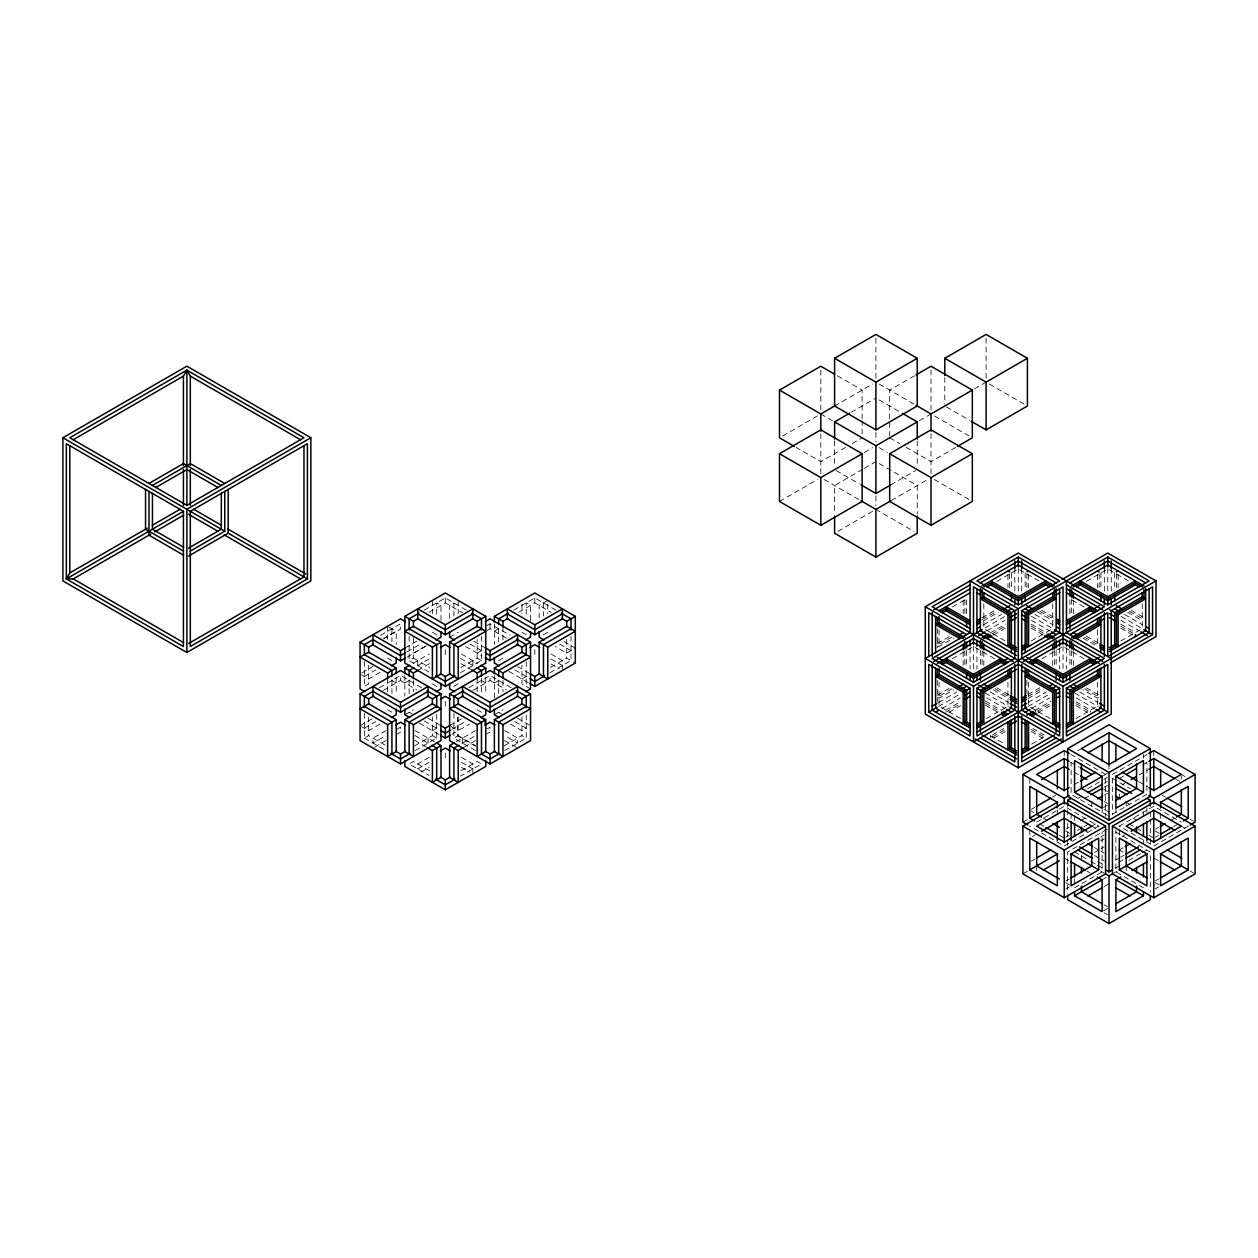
<?xml version="1.0" encoding="UTF-8"?>
<svg xmlns="http://www.w3.org/2000/svg" width="1258" height="1258" viewBox="0 0 1258 1258"><rect width="100%" height="100%" fill="white"/><g stroke="black" fill="none" stroke-linecap="round" stroke-linejoin="round"><path stroke-width="0.75" stroke-dasharray="5 3.75" d="M380.576 635.306L400.531 623.795L400.531 629.063L384.335 638.419M424.229 610.114L445.301 597.943L466.875 610.397M383.265 638.734L396.223 631.249L396.223 644.348M429.104 612.269L445.301 602.912L462.567 612.882M361.691 673.061L373.028 666.504M404.84 648.153L416.744 641.281M364.38 676.474L375.717 669.932M407.01 651.864L422.106 643.153M782.791 435.913L817.496 415.863M834.589 406.004L872.596 384.052M380.026 672.417L368.673 678.958L361.502 674.823M424.795 646.565L413.442 653.122L409.149 650.638M407.01 657.132L426.462 645.904M429.104 672.087L409.149 660.576L413.442 658.091L413.442 637.507M449.609 637.208L458.211 632.239M412.939 663.359L429.151 654.003M851.116 412.372L875.914 398.047M914.472 375.78L889.689 390.09L889.689 435.913M379.46 687.654L400.531 675.483L421.603 687.654M417.247 665.844L429.104 658.988M486.83 625.666L490.07 623.795L510.025 635.306M513.767 610.114L534.839 597.943L556.413 610.397M383.265 690.422L400.531 680.452L400.531 675.483M417.75 670.514L429.654 663.642M486.83 630.635L490.07 628.764L506.282 638.12M518.642 612.269L534.839 602.912L551.051 612.269M404.84 682.937L409.149 680.452M494.378 631.249L498.687 628.764M547.749 600.428L539.147 605.397L539.147 620.367M477.159 653.122L481.468 650.638M360.071 725.693L373.028 718.208M460.947 667.448L477.159 658.091L477.159 639.379M845.596 447.361L820.814 461.67L796.015 447.361M852.216 443.539L862.139 437.815M364.38 728.178L375.717 721.62M460.397 672.731L481.468 660.576L481.468 636.249M380.026 724.105L368.673 730.662L361.502 726.511M364.38 713.207L364.38 738.116L368.673 735.631L385.954 745.601M404.84 714.748L413.442 709.779M453.918 686.428L458.211 683.943M502.98 658.091L498.687 660.576L501.926 662.447M543.456 634.724L547.749 632.239M779.488 501.439L817.496 479.487M864.34 452.455L872.596 447.675M919.441 420.644L931.014 413.961L969.022 435.913M974.541 388.832L986.099 382.149M385.954 730.631L372.981 738.116L372.981 743.085L385.954 735.6M397.292 729.058L400.531 727.187L400.531 732.156L397.292 734.027M468.998 687.654L490.07 675.483L511.141 687.654M374.601 747.126L385.954 740.569M472.804 690.422L490.07 680.452L490.07 675.483M862.689 469.313L834.589 485.525L834.589 514.16M864.34 468.353L875.914 461.67M494.378 682.937L498.687 680.452M432.39 730.662L436.699 728.178M521.928 678.958L526.237 676.474M414.558 745.915L432.39 735.631L432.39 716.918M449.609 725.693L462.567 718.208M550.485 667.448L566.698 658.091L575.299 663.06M415.124 750.57L436.699 738.116L436.699 713.207M451.779 729.404L465.256 721.62M549.935 672.731L571.006 660.576L571.006 636.249M451.779 734.373L469.611 724.073M890.79 484.896L915.572 470.586M955.797 447.361L931.014 461.67L906.216 447.361M475.493 750.57L453.918 738.116L458.211 735.631L458.211 716.918M494.378 714.748L502.98 709.779M429.104 757.41L417.75 763.968L417.75 768.937L429.104 762.379M456.088 741.827L475.54 730.599M462.016 743.384L475.493 735.6M486.83 729.058L490.07 727.187L490.07 732.156L486.83 734.027M420.99 772.035L429.104 767.349M464.139 747.126L475.493 740.569M837.891 531.348L875.914 509.396L913.921 531.348M891.34 500.48L927.696 479.487M460.947 770.839L477.159 761.483L481.468 763.968L460.397 776.123M504.096 745.915L521.928 735.631L526.237 738.116L526.237 713.207M504.662 750.57L526.237 738.116M952.432 606.985L966.616 598.792L966.616 615.634M996.792 581.369L1018.272 568.978L1039.737 581.369M937.241 643.593L950.199 636.108M982.011 617.741L994.968 610.256M951.929 637.098L937.336 645.527L939.066 646.518L953.643 638.089M982.105 619.675L996.698 611.246M983.221 621.012L998.412 612.253M983.41 624.88L1001.604 614.391M985.061 627.899L1005.048 616.373M986.854 630.84L1005.048 620.351M990.109 632.947L1005.299 624.172M991.823 633.938L1005.299 626.169M952.432 658.673L973.503 646.518L994.968 658.909M993.553 634.928L1005.299 628.151M1086.33 581.369L1107.795 568.978L1129.275 581.369M937.241 695.281L950.199 687.796M1031.23 641.014L1052.694 628.623M951.929 688.786L937.336 697.215L939.066 698.206L953.643 689.793M938.641 702.42L956.835 691.931M938.547 706.461L960.279 693.913M942.085 708.396L960.279 697.891M945.953 710.141L960.53 701.712M945.953 712.122L960.53 703.709M949.192 712.248L960.53 705.691M1041.97 658.673L1063.026 646.518L1084.097 658.673M986.461 718.554L1007.941 706.163L1007.941 681.836M1027.99 694.589L1039.737 687.796M1120.768 641.014L1142.233 628.623M1027.99 696.57L1041.467 688.786M1027.99 698.552L1043.181 689.793M1028.179 702.42L1046.373 691.931M1028.179 706.398L1049.817 693.913M1031.623 708.396L1049.817 697.891M992.342 735.049L1003.68 728.492M1034.878 710.487L1051.075 701.131M992.342 737.031L1005.299 729.546M1037.111 711.195L1051.185 703.065M993.962 738.084L1005.299 731.543M1038.322 712.484L1050.068 705.691M1031.639 744.17L1046.216 735.757M1075.999 718.554L1097.463 706.163L1097.463 681.836M1077.807 750.712L1081.047 748.84M1031.418 809.303L1034.658 807.432M1052.49 797.147L1055.729 795.276M1073.955 784.756L1078.829 781.941M1022.911 822.182L1027.88 819.304M1103.502 775.651L1107.386 773.403M1087.525 788.845L1102.401 780.259M1104.052 779.315L1107.355 777.397M1147.17 754.423L1112.449 774.456L1112.449 814.539M1036.686 822.182L1064.237 806.268L1098.879 826.27M1077.603 798.547L1082.478 795.748M1104.147 783.231L1107.386 781.36M1084.286 798.673L1089.161 795.858M1104.147 787.209L1107.386 785.338M1119.337 778.435L1124.196 775.62M1142.437 765.1L1147.296 762.301M1032.551 836.491L1035.318 834.903M1104.147 795.15L1107.386 793.279M1122.089 784.788L1124.841 783.199M1139.198 774.928L1147.296 770.242M1065.856 829.195L1069.096 827.324M1080.449 820.766L1085.308 817.967M1103.502 807.463L1107.622 805.073M1065.856 837.152L1069.096 835.281M1077.21 830.595L1082.478 827.56M1084.097 826.616L1088.956 823.817M1031.418 861.007L1034.658 859.135M1092.4 825.798L1095.639 823.927M1112.245 814.335L1146.887 794.333L1146.887 762.521M1098.957 825.987L1064.237 846.036L1029.531 825.987M1022.911 873.87L1027.88 871.008M1107.355 829.101L1067.68 851.996L1067.68 893.982M1100.907 836.79L1104.147 834.919M1119.133 826.27L1153.775 806.268L1181.325 822.182M1100.907 840.769L1104.147 838.897M1094.429 852.468L1099.288 849.653M1100.907 848.725L1104.147 846.854M1122.089 836.491L1124.841 834.903M1065.856 880.883L1069.096 879.012M1118.724 850.361L1123.598 847.546M1155.394 829.195L1158.634 827.324M1169.987 820.766L1174.846 817.967M1065.856 888.84L1069.096 886.969M1115.484 860.189L1120.343 857.374M1120.752 857.138L1123.992 855.267M1155.394 837.152L1158.634 835.281M1173.62 826.616L1178.494 823.817M1074.568 887.786L1102.118 871.873L1102.118 831.884M1118.724 862.296L1124.196 859.135M1115.626 868.067L1122.23 864.246M1128.835 860.425L1140.408 853.742M1142.06 852.798L1148.68 848.977M1188.495 825.987L1153.775 846.036L1119.07 825.987M1103.502 879.043L1106.254 877.439M1112.449 873.87L1117.403 871.008M1104.147 886.623L1109.006 883.808M1103.502 910.855L1107.622 908.465M1155.394 880.883L1158.634 879.012M1155.394 888.84L1158.634 886.969M989.417 384.052L1024.122 404.101M946.441 406.963L969.572 420.314M879.216 384.052L914.472 404.416M837.341 375.78L862.139 390.09L862.139 418.725M879.216 399.965L900.697 412.372M889.689 437.815L899.596 443.539M820.814 413.961L832.371 420.644M879.216 447.675L887.472 452.455M934.317 479.487L970.673 500.48M879.216 463.589L917.239 485.525L917.239 514.16M1131.099 610.256L1142.437 616.813M1129.37 611.246L1143.962 619.675M1127.655 612.253L1142.233 620.666M1124.463 614.391L1142.657 624.88M1121.02 616.373L1141.053 627.931M1121.02 620.351L1139.213 630.84M1120.768 624.172L1135.345 632.601M1120.768 626.169L1133.725 633.655M1084.097 606.985L1069.913 598.792L1069.913 615.634M1120.768 628.151L1132.106 634.708M836.24 470.586L859.371 483.937M824.116 479.487L860.472 500.48M1041.561 610.256L1053.308 617.049M1086.33 636.108L1098.077 642.885M1039.831 611.246L1053.308 619.03M1084.6 637.098L1098.077 644.882M1037.111 611.655L1053.308 621.012M1082.886 638.089L1097.463 646.518M1034.925 614.391L1053.119 624.88M1031.481 616.373L1051.468 627.899M1031.481 620.351L1049.675 630.84M1031.23 624.172L1046.42 632.947M1031.23 626.169L1044.706 633.938M1031.23 628.151L1042.976 634.928M985.454 629.55L1005.299 641.014M1086.33 687.796L1099.288 695.281M1084.6 688.786L1099.193 697.215L1097.463 698.206L1082.886 689.793M1079.694 691.931L1097.888 702.42M1074.772 693.048L1097.982 706.461M1076.25 697.891L1094.444 708.396M1075.999 701.712L1090.576 710.141L1090.576 712.122M1075.999 703.709L1088.956 711.195M1075.999 705.691L1087.337 712.248M1181.734 774.692L1184.973 776.563M1176.466 779.598L1179.705 781.47M996.792 687.796L1008.539 694.589M1050.068 718.554L1028.588 706.163L1028.588 681.836M995.062 688.786L1008.539 696.57M993.348 689.793L1008.539 698.552M990.156 691.931L1008.35 702.42M985.203 693.032L1008.35 706.398M1138.584 781.595L1147.296 786.627M1162.282 795.276L1165.521 797.147M986.712 697.891L1004.906 708.396M985.454 701.131L1001.651 710.487M1032.849 728.492L1044.187 735.049M1190.147 819.304L1193.449 821.222M985.344 703.065L999.937 711.478M1031.23 729.546L1044.187 737.031M985.25 704.999L998.207 712.484M1031.23 731.543L1042.568 738.084M1070.857 754.423L1105.562 774.456L1105.562 816.442M1112.308 778.356L1130.502 788.845M1070.715 762.301L1079.222 767.207M1181.734 826.38L1184.973 828.251M1073.955 772.113L1078.829 774.928M1103.502 789.175L1107.622 791.549M1125.218 801.708L1130.077 804.507M960.53 718.554L939.066 706.163L939.066 681.836M990.313 735.757L1004.89 744.17M1104.147 801.472L1107.386 803.343M1132.703 817.967L1137.562 820.766M1155.159 830.925L1159.278 833.315M1104.147 809.429L1109.006 812.228M1129.055 823.817L1142.437 831.538M1148.916 835.281L1153.775 838.08M1107.386 815.278L1071.124 794.333L1071.124 762.521M1190.147 871.008L1193.449 872.91M1115.626 831.963L1150.331 851.996L1150.331 892.079M1153.775 857.956L1158.634 860.771M1092.196 826.38L1095.435 828.251M1118.724 849.653L1123.598 852.468M1031.183 811.033L1033.934 812.637M1043.165 817.967L1048.04 820.766M1065.62 830.925L1069.756 833.315M1094.429 847.546L1099.288 850.361M1100.907 851.289L1104.147 853.16M1155.159 882.613L1159.278 885.003M1039.517 823.817L1044.392 826.616M1059.378 835.281L1064.237 838.08M1094.429 855.503L1104.147 861.117M1097.668 861.353L1104.147 865.095M1143.443 887.786L1115.893 871.873L1115.893 830.013M1074.301 851.839L1089.176 860.425M1090.828 861.384L1095.781 864.246M1097.432 865.205L1104.052 869.011M1100.608 871.008L1104.147 873.052M1064.237 857.956L1069.096 860.771M1086.928 871.055L1090.167 872.926M1065.62 882.613L1069.756 885.003M1104.147 904.864L1107.386 906.735M1104.147 912.821L1107.386 914.692M563.961 641.596L575.299 648.153L566.698 653.122L555.344 646.565M559.653 644.08L571.006 650.638M521.928 632.239L530.53 637.208M551.051 654.018L562.389 660.576L562.389 668.863M551.051 659.003L562.389 665.545M551.051 663.972L559.15 668.643M473.873 641.281L485.761 648.153M517.573 666.504L528.91 673.061M470.115 644.08L481.971 650.921M514.884 669.932L528.36 677.716M465.759 646.533L481.971 655.89M508.908 671.457L528.36 682.685M432.39 632.239L436.699 634.724M477.159 658.091L485.761 663.06M530.53 688.912L521.928 683.943L521.928 665.23M461.466 654.003L477.663 663.359M460.397 658.359L474.974 666.771M460.947 663.642L472.851 670.514M490.07 680.452L506.282 689.809M389.052 627.113L396.223 631.249M481.468 680.452L485.761 682.937M413.442 658.091L429.654 667.448M517.573 718.208L530.53 725.693M498.687 712.264L501.926 714.135M514.884 721.62L526.237 728.178L521.928 730.662L508.955 723.177M387.621 658.091L391.93 660.576M432.39 683.943L436.699 686.428M477.159 709.779L481.468 712.264M504.662 730.631L517.62 738.116L517.62 743.085L504.662 735.6M400.531 680.452L416.744 689.809M504.662 740.569L517.62 748.054M391.93 680.452L396.223 682.937M451.04 726.511L458.211 730.662M428.034 718.208L439.372 724.75M458.211 735.631L475.493 745.601M475.493 746.246L457.66 735.946L457.66 717.233M409.149 712.264L412.388 714.135M424.229 720.976L438.822 729.404M419.37 723.146L438.822 734.373M387.621 709.779L391.93 712.264M432.39 735.631L436.699 738.116M415.077 730.599L434.513 741.827M461.513 757.41L472.851 763.968L472.851 773.906M415.124 735.6L428.585 743.384M461.513 762.379L472.851 768.937M414.558 740.254L428.082 748.054M461.513 767.349L469.611 772.035M429.654 770.839L413.442 761.483L409.149 763.968L429.104 775.478M364.38 738.116L385.954 750.57M1181.325 776.044L1181.325 779.221M1160.662 813.517L1160.662 819.131M1153.775 750.601L1153.775 756.325M1150.331 811.756L1150.331 817.48M1150.331 819.383L1150.331 836.57M1150.331 838.473L1150.331 844.197M1146.887 807.903L1146.887 815.388M1143.443 754.454L1143.443 758.197M1143.443 811.772L1143.443 817.385M1143.443 840.297L1143.443 844.039M1142.233 603.824L1142.233 626.751M1126.225 801.126L1126.225 806.74M1126.225 865.913L1126.225 870.693M1119.337 793.877L1119.337 799.49M1119.337 830.123L1119.337 835.737M1118.126 574.702L1118.126 587.801M1116.412 573.821L1116.412 588.791M1115.893 808.957L1115.893 812.699M1114.682 572.956L1114.682 589.798M1111.239 568.569L1111.239 593.383M1109.006 764.99L1109.006 769.283M1107.795 568.427L1107.795 595.301M1104.351 568.569L1104.351 593.383M1102.118 808.957L1102.118 812.699M1100.907 572.956L1100.907 589.798M1099.193 573.821L1099.193 588.791M1097.463 574.702L1097.463 587.801M1097.463 629.676L1097.463 646.989M1091.787 801.126L1091.787 806.74M1081.455 855.173L1081.455 859.953M1074.568 815.514L1074.568 821.128M1074.568 878.902L1074.568 884.516M1073.357 600.082L1073.357 613.652M1073.357 651.77L1073.357 665.34M1071.643 599.091L1071.643 614.643M1071.643 650.779L1071.643 665.749M1071.124 813.517L1071.124 819.131M1069.913 650.496L1069.913 667.338M1067.68 809.853L1067.68 815.577M1067.68 823.204L1067.68 838.473M1067.68 840.391L1067.68 846.115M1066.47 648.027L1066.47 669.02M1064.237 750.601L1064.237 756.325M1063.026 646.03L1063.026 669.099M1059.582 648.027L1059.582 669.02M1057.349 809.775L1057.349 815.388M1056.138 650.496L1056.138 667.338M1054.424 650.779L1054.424 665.749M1052.694 603.824L1052.694 626.751M1052.694 651.77L1052.694 665.34M1036.686 865.913L1036.686 870.693M1035.476 710.141L1035.476 712.122M1029.799 778.435L1029.799 784.048M1029.799 830.123L1029.799 835.737M1028.588 574.702L1028.588 587.801M1026.874 573.821L1026.874 588.791M1026.874 680.374L1026.874 694.054M1025.144 572.956L1025.144 589.798M1021.7 568.569L1021.7 593.383M1018.272 568.38L1018.272 595.191M1014.829 568.569L1014.829 593.383M1011.385 572.956L1011.385 589.798M1009.655 573.821L1009.655 588.791M1007.941 574.702L1007.941 587.801M990.722 735.977L990.722 737.974M986.099 338.245L986.099 378.328M983.835 603.824L983.835 626.751M983.835 651.77L983.835 665.34M982.105 650.779L982.105 665.749M980.391 650.496L980.391 667.338M976.947 648.027L976.947 669.02M973.503 646.03L973.503 669.099M970.06 648.027L970.06 669.02M966.616 650.496L966.616 667.338M964.886 599.673L964.886 614.643M964.886 650.779L964.886 665.749M963.172 600.553L963.172 613.652M963.172 651.77L963.172 665.34M944.789 377.369L944.789 404.101M939.066 629.676L939.066 646.989M937.336 628.686L937.336 647.98M937.336 680.374L937.336 701.539M931.014 370.056L931.014 410.139M931.014 433.68L931.014 477.584M917.239 440.992L917.239 465.806M875.914 338.245L875.914 378.328M875.914 432.406L875.914 441.951M875.914 496.029L875.914 505.574M862.139 420.644L862.139 433.994M834.589 440.992L834.589 465.806M820.814 370.056L820.814 410.139M820.814 433.68L820.814 473.763M566.698 639.379L566.698 658.091M547.749 604.17L547.749 613.527M543.456 602.912L543.456 616.011M534.839 597.943L534.839 602.912M534.839 649.647L534.839 654.616M530.53 620.367L530.53 605.397L526.237 602.912L526.237 616.011M526.237 661.504L526.237 686.428M521.928 604.17L521.928 613.527M521.928 716.918L521.928 735.631M502.98 626.28L502.98 640.023M502.98 680.484L502.98 691.711M498.687 628.182L498.687 641.863M498.687 679.87L498.687 693.551M494.378 623.826L494.378 644.411M494.378 675.515L494.378 699.841M490.07 623.795L490.07 628.764M485.761 677.386L485.761 694.227M481.468 677.999L481.468 695.422M477.159 677.968L477.159 691.711M472.851 660.576L472.851 668.863M462.519 738.116L462.519 743.085M458.211 600.428L458.211 613.527M453.918 616.011L453.918 602.912L449.609 605.397L449.609 620.367M453.918 713.207L453.918 738.116M445.301 597.943L445.301 602.912M445.301 649.631L445.301 654.616M445.301 701.335L445.301 706.304M445.301 753.023L445.301 757.992M440.992 620.367L440.992 605.397L436.699 602.912L436.699 616.011M432.39 600.428L432.39 613.527M428.082 738.116L428.082 743.085M417.75 660.576L417.75 665.545M413.442 680.484L413.442 691.711M409.149 636.249L409.149 660.576M409.149 679.87L409.149 693.551M404.84 675.515L404.84 696.099M396.223 677.386L396.223 694.227M391.93 628.764L391.93 641.863M391.93 679.87L391.93 693.551M387.621 626.28L387.621 639.379M387.621 677.968L387.621 691.711M368.673 665.23L368.673 683.943L364.38 686.428L364.38 661.504M368.673 716.918L368.673 735.631"/><path stroke-width="1.5" d="M183.479 642.571L73.231 578.916L66.344 578.916L66.344 443.712L183.432 511.314L183.432 646.518L66.344 578.916L69.788 572.956L147.312 528.187M183.432 465.617L183.432 376.032L186.876 370.151L303.964 437.753L186.876 505.354L69.788 437.753L186.876 370.151L190.32 376.111L190.32 465.617M62.9 437.753L186.876 366.172L310.852 437.753L310.852 580.897L186.876 652.477L62.9 580.897L62.9 437.753L186.876 509.317L310.852 437.753M73.231 439.734L183.432 376.111M148.994 483.481L183.432 463.589L221.314 485.462M152.438 485.462L190.32 463.589L224.757 483.481M155.709 487.554L186.876 469.564L218.027 487.554M152.265 525.325L180.146 509.223M66.344 578.916L183.589 511.22M73.168 578.947L150.756 534.163M154.64 531.914L183.542 515.23M188.511 548.142L221.314 529.209L221.314 493.23M190.32 551.083L224.757 531.191L224.757 491.438M188.527 556.083L228.201 533.188L228.201 489.441M188.574 643.546L303.964 576.919L303.964 445.694M307.408 578.916L190.32 646.518L190.32 511.314L307.408 443.712L307.408 578.916L227.635 532.857M794.364 446.401L779.488 437.815L779.488 390.09L820.814 366.235L834.038 373.878M834.589 358.278L875.914 334.424L917.239 358.278L917.239 406.004L875.914 429.859L834.589 406.004L834.589 358.278L875.914 382.149L917.239 358.278M364.93 691.711L360.071 688.912L360.071 642.178L400.531 618.826L405.391 621.625M404.84 616.341L445.301 592.974L485.761 616.341L485.761 663.06L445.301 686.428L404.84 663.06L404.84 616.341L413.442 621.31L418.316 618.496M372.478 639.992L364.38 644.662L364.38 654.018M418.867 613.212L409.149 618.826L409.149 630.054M360.071 642.178L368.673 647.147L373.547 644.348M405.391 658.06L400.531 660.875L372.981 644.961L372.981 634.724L400.531 650.638L405.391 647.823M445.301 624.786L472.851 608.872L472.851 618.826L445.301 634.724L417.75 618.826L417.75 608.872L445.301 624.786L445.301 634.724M405.391 652.792L400.531 655.607L372.981 639.693M472.851 613.857L445.301 629.755L417.75 613.857M779.488 390.09L820.814 413.961L835.689 405.359M391.364 665.859L396.223 663.06L396.223 657.447M436.133 640.023L440.992 637.208L440.992 631.595M396.223 668.029L368.673 652.131L360.071 657.101L387.621 672.999L396.223 668.029L396.223 673.643M432.39 647.147L440.992 642.178L440.992 673.989L432.39 678.958L432.39 647.147L404.84 631.249L413.442 626.28L440.992 642.178M472.3 618.496L477.159 621.31L485.761 616.341M360.071 693.881L400.531 670.514L440.992 693.881L440.992 740.6L400.531 763.968L360.071 740.6L360.071 693.881L368.673 698.85L373.547 696.036M404.84 673.643L404.84 668.029L409.699 665.23M440.442 647.477L445.301 644.662L450.16 647.477M449.609 642.178L477.159 626.28L485.761 631.249L458.211 647.147L449.609 642.178L449.609 673.989L458.211 678.958L458.211 647.147M485.211 621.625L490.07 618.826L530.53 642.178L530.53 688.912L525.671 691.711M494.378 621.955L494.378 616.341L534.839 592.974L575.299 616.341L575.299 663.06L534.839 686.428L529.98 683.613M779.488 453.713L820.814 429.859L862.139 453.713L862.139 501.439L820.814 525.294L779.488 501.439L779.488 453.713L820.814 477.584L862.139 453.713M834.589 439.089L834.589 421.902L849.465 413.316M916.123 374.821L931.014 366.235L972.324 390.09L972.324 437.815L957.448 446.401M944.789 375.466L944.789 358.278L986.099 334.424L1027.424 358.278L1027.424 406.004L986.099 429.859L971.223 421.273M372.478 691.68L364.38 696.366L364.38 707.594M414.008 667.715L409.149 670.514L409.149 676.128M481.468 628.764L453.918 644.662L453.918 676.474M508.405 613.212L498.687 618.826L498.687 624.44M404.84 668.029L413.442 672.999L418.316 670.199M494.378 616.341L502.98 621.31L507.855 618.496M400.531 702.326L428.082 686.428L428.082 696.366L400.531 712.264L372.981 696.366L372.981 686.428L400.531 702.326L400.531 712.264M440.442 673.675L445.301 676.474L450.16 673.675M485.211 647.823L490.07 650.638L517.62 634.724L517.62 644.662L490.07 660.576L485.211 657.761M534.839 624.786L562.389 608.888L562.389 618.826L534.839 634.724L507.289 618.826L507.289 608.888L534.839 624.786L534.839 634.724M428.082 691.397L400.531 707.295L372.981 691.397M455.034 675.829L445.301 681.443L435.582 675.829M517.62 639.693L490.07 655.607L485.211 652.792M562.389 613.857L534.839 629.755L507.289 613.857M391.364 717.563L396.223 714.748L396.223 709.135M436.133 691.711L440.992 688.912L440.992 683.298M525.671 640.023L530.53 637.208L530.53 631.595M387.621 724.687L396.223 719.718L396.223 751.529L387.621 756.514L387.621 724.687L360.071 708.789L368.673 703.82L396.223 719.718M427.531 696.036L432.39 698.85L440.992 693.881M472.3 670.199L477.159 672.999L485.761 668.029L485.761 673.643M517.069 644.348L521.928 647.147L530.53 642.178M561.839 618.496L566.698 621.31L575.299 616.341M834.589 421.902L875.914 445.772L917.239 421.902L917.239 439.089M916.123 405.359L931.014 413.961L972.324 390.09M944.789 358.278L986.099 382.149L1027.424 358.278M395.672 725.017L400.531 722.202L405.391 725.017M404.84 719.718L432.39 703.82L440.992 708.789L413.442 724.687L404.84 719.718L404.84 751.529L413.442 756.514L413.442 724.687M440.442 699.165L445.301 696.366L450.16 699.165M449.609 693.881L490.07 670.514L530.53 693.881L530.53 740.6L490.07 763.968L449.609 740.6L449.609 693.881L458.211 698.85L463.086 696.036M494.378 668.029L521.928 652.131L530.53 657.101L502.98 672.999L494.378 668.029L494.378 673.643M529.98 647.477L534.839 644.662L539.698 647.477M539.147 642.178L566.698 626.28L575.299 631.249L547.749 647.147L539.147 642.178L539.147 673.989L547.749 678.958L547.749 647.147M436.699 706.304L409.149 722.202L409.149 754.014M463.636 690.752L453.918 696.366L453.918 707.594M526.237 654.616L498.687 670.514L498.687 676.128M571.006 628.764L543.456 644.662L543.456 676.474M889.689 453.713L931.014 429.859L972.324 453.713L972.324 501.439L931.014 525.294L889.689 501.439L889.689 453.713L931.014 477.584L972.324 453.713M395.672 751.215L400.531 754.014L405.391 751.215M440.442 725.363L445.301 728.178L450.16 725.363M490.07 702.326L517.62 686.428L517.62 696.366L490.07 712.264L462.519 696.366L462.519 686.428L490.07 702.326L490.07 712.264M529.98 673.675L534.839 676.474L539.698 673.675M410.265 753.385L400.531 758.999L390.813 753.385M450.16 730.332L445.301 733.147L440.442 730.332M517.62 691.397L490.07 707.295L462.519 691.397M544.557 675.845L534.839 681.459L529.98 678.644M440.442 735.301L445.301 738.116L450.16 735.301M480.902 717.563L485.761 714.748L485.761 709.135M861.038 484.896L875.914 493.482L890.79 484.896M432.39 750.539L440.992 745.569L440.992 777.381L432.39 782.35L432.39 750.539L427.531 747.739M477.159 724.687L485.761 719.718L485.761 751.529L477.159 756.514L477.159 724.687L449.609 708.789L458.211 703.82L485.761 719.718M517.069 696.036L521.928 698.85L530.53 693.881M440.442 750.869L445.301 748.054L450.16 750.869M449.609 745.569L458.211 750.539L458.211 782.35L449.609 777.381L449.609 745.569L454.468 742.77M485.211 725.017L490.07 722.202L494.929 725.017M494.378 719.718L521.928 703.82L530.53 708.789L502.98 724.687L494.378 719.718L494.378 751.529L502.98 756.514L502.98 724.687M458.777 745.255L453.918 748.054L453.918 779.866M526.237 706.304L498.687 722.202L498.687 754.014M458.211 750.539L463.086 747.739M861.038 500.794L875.914 509.396L890.79 500.794M440.442 777.067L445.301 779.866L450.16 777.067M485.211 751.215L490.07 754.014L494.929 751.215M455.034 779.221L445.301 784.835L435.582 779.221M499.788 753.385L490.07 758.999L481.971 754.313M404.84 760.838L404.84 766.452L445.301 789.804L485.761 766.452L485.761 760.838M834.589 516.079L834.589 533.25L875.914 557.105L917.239 533.25L917.239 516.079M925.29 606.749L1063.026 686.27L1152.564 634.582L1152.564 586.873L1111.239 610.728L1111.239 714.119L1018.272 767.789L925.29 714.119L925.29 606.749L1018.272 553.064L1107.795 604.768L1149.12 580.897L1107.795 557.042L1018.272 608.73L970.06 580.897L970.06 632.601L925.29 658.437L973.503 686.27L1156.008 580.897L1156.008 636.579L1110.405 662.903M970.185 584.797L932.178 606.749L970.185 628.701M1018.272 557.042L976.947 580.897L1018.272 604.768L1059.582 580.897L1018.272 557.042L1018.272 566.981M933.829 609.768L970.185 588.775M980.249 582.973L1018.272 561.021L1056.28 582.973M938.861 610.838L970.248 592.722M982.011 585.929L1018.272 564.999L1054.519 585.929M940.575 611.844L947.054 608.101M983.725 586.92L991.823 582.25M942.305 612.835L947.164 610.02M987.074 586.983L991.933 584.184M1026.874 571.95L1028.588 570.959M976.743 620.792L979.982 618.92M1018.272 596.811L1045.807 580.897L1045.807 584.876L1018.272 600.789L990.722 584.876L990.722 580.897L1018.272 596.811L1018.272 604.925M976.743 622.773L979.982 620.902M1045.807 582.894L1018.272 598.792L990.722 582.894M958.502 635.29L963.361 632.475M976.743 624.754L979.982 622.883M1003.271 609.438L1009.749 605.696M976.806 628.701L980.108 626.783M1006.557 611.514L1011.511 608.652M1062.192 579.403L1107.795 553.064L1156.008 580.897M982.105 629.613L932.178 658.437L973.503 682.308L1014.829 658.437L1014.829 610.728L973.503 586.873L973.503 644.285M1007.941 614.706L1007.941 646.518L1011.385 644.521L1011.385 612.709L983.835 596.811L980.391 598.792L1007.941 614.706L1016.606 609.69M933.829 661.472L973.503 638.561L1013.162 661.472M978.598 635.62L985.203 631.799M1010.001 617.489L1016.606 613.668M1069.787 582.973L1107.795 561.021L1145.818 582.973M937.241 663.469L973.503 642.539L1008.13 662.541M982.011 637.633L988.489 633.89M1010.158 621.373L1016.637 617.631M1056.547 594.594L1059.786 592.722M1071.549 585.929L1107.795 564.999L1144.057 585.929M940.575 663.532L947.054 659.79M983.725 638.624L990.203 634.881M1054.424 597.802L1026.874 613.715L1026.874 645.527M1073.263 586.92L1081.361 582.25M942.305 664.523L947.164 661.724M987.074 638.671L991.933 635.872M1028.588 614.706L1056.138 598.792L1052.694 596.811L1025.144 612.709L1025.144 644.521L1028.588 646.518L1028.588 614.706L1021.575 610.649M1076.612 586.983L1081.471 584.184M1116.412 571.95L1118.126 570.959M973.503 674.351L1001.053 658.437L1001.053 662.416L973.503 678.329L945.953 662.416L945.953 658.437L973.503 674.351L973.503 682.465M1021.512 646.628L1026.371 643.829M1066.281 620.792L1090.576 606.749L1090.576 610.728L1066.281 624.754M1107.795 596.811L1135.345 580.897L1135.345 584.876L1107.795 600.789L1080.245 584.876L1080.245 580.897L1107.795 596.811L1107.795 604.925M1001.053 660.434L973.503 676.332L945.953 660.434M1021.512 648.625L1027.99 644.882M1066.281 622.773L1090.576 608.73M1135.345 582.894L1107.795 598.792L1080.245 582.894M958.502 686.978L963.361 684.179M1003.271 661.126L1008.13 658.327M1021.512 650.606L1056.138 630.604L1056.138 588.744M1092.809 609.438L1099.288 605.696M932.036 706.241L936.99 703.379M961.788 689.069L966.742 686.192M1021.575 654.553L1059.582 632.601L1059.582 588.697M1066.344 628.701L1104.351 606.749L1066.344 584.797M928.734 712.122L970.06 735.977L970.06 688.268L928.734 664.413L928.734 712.122L937.131 707.279M963.172 692.246L963.172 724.058L966.616 722.061L966.616 690.249L939.066 674.351L935.622 676.332L963.172 692.246L970.185 688.189M935.48 712.201L938.783 710.298M965.232 695.029L970.185 692.167M1023.367 661.472L1063.026 638.561L1102.7 661.472M1069.787 634.661L1107.795 612.709L1107.795 656.613M965.389 698.913L970.248 696.099M1010.158 673.061L1016.637 669.319M1028.399 662.541L1063.026 642.539L1099.288 663.469M1071.549 637.633L1097.463 622.663L1100.907 624.644L1076.612 638.671M1099.696 621.373L1104.555 618.559M1009.655 675.342L982.105 691.255L982.105 723.067M1030.113 663.532L1036.592 659.79M1073.263 638.624L1099.193 623.654M1143.962 597.802L1116.412 613.715L1116.412 645.527M983.835 692.246L1011.385 676.332L1007.941 674.351L980.391 690.249L980.391 722.061L983.835 724.058L983.835 692.246L976.806 688.189M1031.843 664.523L1036.702 661.724M1118.126 614.706L1145.676 598.792L1142.233 596.811L1114.682 612.709L1114.682 644.521L1118.126 646.518L1118.126 614.706L1109.462 609.69M976.743 724.168L981.602 721.369M1021.512 698.332L1026.371 695.517M1063.026 674.351L1090.576 658.437L1090.576 662.416L1063.026 678.329L1035.476 662.416L1035.476 658.437L1063.026 674.351L1063.026 682.465M1109.414 647.571L1115.909 643.829M976.743 726.165L983.221 722.422M1021.512 700.313L1026.371 697.514M1090.576 660.434L1063.026 676.332L1035.476 660.434M1109.414 649.553L1117.529 644.882M976.743 728.146L1011.385 708.144L1011.385 668.155M1021.512 702.294L1026.371 699.495M1048.04 686.978L1052.899 684.179M1092.809 661.126L1099.288 657.384M1109.414 651.55L1145.676 630.604L1145.676 588.744M976.806 732.093L1014.829 710.141L1014.829 664.334M1021.575 706.241L1026.528 703.379M1051.326 689.069L1056.28 686.192M1109.462 655.497L1149.12 632.601L1149.12 588.697M1026.67 707.279L976.947 735.977L976.947 688.268L1018.272 664.413L1059.582 688.268L1059.582 735.977L1009.86 707.279M1052.694 692.246L1052.694 724.058L1056.138 722.061L1056.138 690.249L1028.588 674.351L1025.144 676.332L1052.694 692.246L1059.723 688.189M1025.018 712.201L1029.972 709.339M1056.421 694.07L1059.723 692.167M1010.158 724.75L1016.637 721.023M1026.78 715.173L1033.258 711.43M1056.547 697.97L1059.786 696.099M1030.113 715.22L1034.972 712.421M1099.193 675.342L1071.643 691.255L1071.643 723.067M1031.843 716.227L1036.702 713.412M1073.357 692.246L1100.907 676.332L1097.463 674.351L1069.913 690.249L1069.913 722.061L1073.357 724.058L1073.357 692.246L1066.344 688.189M1021.512 750.02L1026.371 747.205M1066.281 724.168L1071.14 721.369M1021.512 752.001L1027.99 748.258M1066.281 726.165L1072.76 722.422M1021.512 753.998L1054.519 734.939M1066.281 728.146L1100.907 708.144L1100.907 668.155M1021.575 757.929L1056.28 737.896M1066.344 732.093L1104.351 710.141L1104.351 664.334M1061.375 738.933L1021.7 761.829L1021.7 716.022M1107.795 712.122L1066.47 735.977L1066.47 688.268L1107.795 664.413L1107.795 712.122L1099.398 707.279M1027.88 825.044L1022.911 822.182L1022.911 774.456L1064.237 750.601L1069.19 753.463M1067.68 748.604L1109.006 724.75L1150.331 748.604L1150.331 796.33L1109.006 820.185L1067.68 796.33L1067.68 748.604L1109.006 772.475L1150.331 748.604M1069.096 761.357L1064.237 758.558L1036.686 774.456L1064.237 790.37L1069.096 787.555M1109.006 732.706L1081.455 748.604L1109.006 764.518L1136.556 748.604L1109.006 732.706L1109.006 764.99M1041.545 779.598L1064.237 766.499L1069.096 769.314M1087.934 752.819L1109.006 740.663L1130.077 752.819M1036.277 806.504L1050.87 798.075M1080.449 781.014L1095.639 772.239M1057.349 807.903L1057.349 802.289L1029.799 786.392L1029.799 818.203L1057.758 802.054M1022.911 774.456L1064.237 798.311L1069.19 795.449M1074.568 792.351L1102.118 808.249L1102.118 776.438L1074.568 760.54L1074.568 792.351L1102.527 776.217M1022.911 826.144L1064.237 802.289L1105.562 826.144L1105.562 873.87L1064.237 897.725L1022.911 873.87L1022.911 826.144L1064.237 850.015L1105.562 826.144M1067.68 806.032L1067.68 800.308L1070.983 798.39M1148.821 753.463L1153.775 750.601L1195.1 774.456L1195.1 822.182L1190.147 825.044M1087.934 792.587L1102.527 784.159M1064.237 810.246L1036.686 826.144L1064.237 842.058L1091.787 826.144L1064.237 810.246L1064.237 842.53M1091.173 794.694L1102.527 788.137M1126.225 774.456L1135.943 768.842M1148.916 761.357L1153.775 758.558L1181.325 774.456L1153.775 790.37L1148.916 787.555M1041.545 831.302L1064.237 818.203L1086.928 831.302M1097.668 798.893L1102.527 796.094M1131.084 779.598L1135.943 776.799M1148.916 769.314L1153.775 766.499L1174.846 778.671M1115.484 800.544L1136.556 788.373L1136.556 764.046M1143.443 792.351L1115.893 808.249L1115.893 776.438L1143.443 760.54L1143.443 792.351L1115.484 776.217M1036.277 858.192L1050.87 849.779M1029.799 869.891L1057.349 885.805L1057.349 853.978L1029.799 838.08L1029.799 869.891L1057.758 853.757M1067.68 800.308L1109.006 824.163L1150.331 800.308L1150.331 806.032M1148.821 795.449L1153.775 798.311L1195.1 774.456M1112.449 826.144L1153.775 802.289L1195.1 826.144L1195.1 873.87L1153.775 897.725L1112.449 873.87L1112.449 826.144L1153.775 850.015L1195.1 826.144M1043.165 870.127L1059.378 860.771M1153.775 810.246L1126.225 826.144L1153.775 842.058L1181.325 826.144L1153.775 810.246L1153.775 842.53M1131.084 831.302L1153.775 818.203L1174.846 830.359M1070.715 878.084L1091.787 865.913L1091.787 841.586M1125.218 846.618L1130.077 843.803M1160.253 826.38L1165.112 823.581M1176.466 817.024L1181.325 814.225L1181.325 789.898M1098.674 869.891L1071.124 885.805L1071.124 853.978L1098.674 838.08L1098.674 869.891L1070.715 853.757M1125.611 854.339L1138.584 846.854M1160.662 834.101L1172 827.56M1183.353 821.002L1188.212 818.203L1188.212 786.392L1160.662 802.289L1160.662 807.903M1125.816 858.192L1140.408 849.779M1105.703 869.97L1109.006 871.873L1112.308 869.97M1074.568 892.001L1074.568 895.743L1102.527 879.594M1105.703 873.948L1109.006 875.851L1112.308 873.948M1119.337 869.891L1146.887 885.805L1146.887 853.978L1119.337 838.08L1119.337 869.891L1147.296 853.757M1087.934 895.979L1102.527 887.55M1120.752 877.03L1115.893 879.829L1115.893 911.641L1143.443 895.743L1143.443 892.001M1132.106 870.473L1147.296 861.699M1115.484 903.92L1136.556 891.765L1136.556 886.151M1160.253 878.084L1181.325 865.913L1181.325 841.586M1188.212 869.891L1160.662 885.805L1160.662 853.978L1188.212 838.08L1188.212 869.891L1160.253 853.757M1067.68 895.9L1067.68 899.722L1109.006 923.576L1150.331 899.722L1150.331 895.9M902.348 413.316L917.239 421.902M1135.864 583.177L1142.343 586.92M1134.134 584.184L1138.993 586.983M1097.463 570.959L1099.193 571.95M1116.302 605.696L1122.796 609.438M1114.557 608.652L1119.51 611.53M1145.959 626.798L1149.262 628.701M1143.962 629.613L1152.564 634.582M1066.344 588.775L1102.7 609.768M1109.462 613.668L1114.415 616.53M1140.864 631.799L1147.469 635.62M1066.281 592.722L1097.668 610.838M1109.414 617.631L1115.909 621.373M1044.706 582.25L1052.804 586.92M1089.475 608.101L1095.954 611.844M1044.596 584.184L1049.455 586.983M1089.365 610.02L1094.224 612.835M1007.941 570.959L1009.655 571.95M1056.547 618.92L1059.786 620.792M1099.696 643.829L1104.555 646.628M1056.547 620.902L1059.786 622.773M1099.696 645.81L1104.555 648.625M1026.78 605.696L1033.258 609.438M1056.547 622.883L1059.786 624.754M1073.168 632.475L1078.027 635.29M1099.696 647.807L1104.555 650.606M1025.018 608.652L1029.972 611.514M1056.421 626.783L1059.723 628.701M1111.239 658.437L1066.47 632.601L1066.47 580.897M1054.424 629.613L1104.351 658.437L1063.026 682.308L1021.7 658.437L1021.7 610.728L1063.026 586.873L1063.026 644.285M1021.575 614.627L1026.528 617.489M1051.326 631.799L1056.28 634.661M976.743 592.722L979.982 594.594M1021.512 618.559L1026.371 621.373M1048.04 633.89L1054.519 637.633M982.105 597.802L1009.655 613.715L1009.655 645.527M1046.326 634.881L1052.804 638.624M1089.475 659.79L1095.954 663.532M1044.596 635.872L1049.455 638.671M1089.365 661.724L1094.224 664.523M970.248 620.792L945.953 606.749L945.953 610.728L970.248 624.754M1010.158 643.829L1016.637 647.571M945.953 608.73L970.248 622.773M1008.539 644.882L1016.637 649.553M1016.637 651.55L980.391 630.604L980.391 588.744M1026.78 657.384L1033.258 661.126M1073.168 684.179L1078.027 686.978M1016.606 655.497L976.947 632.601L976.947 588.697M1069.787 686.192L1074.741 689.069M1099.539 703.379L1104.493 706.241M966.742 634.661L928.734 612.709L928.734 656.613M1066.344 692.167L1069.646 694.07M1096.095 709.339L1101.049 712.201M964.98 637.633L939.066 622.663L935.622 624.644L959.917 638.671M1021.512 670.262L1026.371 673.061M1066.281 696.099L1069.52 697.97M937.336 623.654L963.266 638.624M999.937 659.79L1006.416 663.532M1026.874 675.342L1054.424 691.255L1054.424 723.067M1001.447 662.651L1004.686 664.523M1010.158 695.517L1016.637 699.259M1054.927 721.369L1059.786 724.168M1010.158 697.514L1016.637 701.256M1053.308 722.422L1059.786 726.165M937.241 657.384L943.72 661.126M983.63 684.179L988.489 686.978M1010.158 699.495L1016.637 703.238M1059.786 728.146L1025.144 708.144L1025.144 668.155M978.598 685.248L985.203 689.069M1010.001 703.379L1016.606 707.2M1059.723 732.093L1021.7 710.141L1021.7 664.334M1122.372 772.239L1136.965 780.652M1167.141 798.075L1181.734 806.504M976.806 692.167L980.108 694.07M1006.557 709.339L1011.511 712.201M976.743 696.099L979.982 697.97M1003.271 711.43L1008.13 714.23M1021.512 721.95L1026.371 724.75M1160.253 802.054L1188.212 818.203M937.336 675.342L964.886 691.255L964.886 723.067M1001.557 712.421L1006.416 715.22M1001.447 714.355L1004.686 716.227M1147.029 798.39L1150.331 800.308M1115.484 784.159L1131.697 793.515M1080.449 767.915L1091.787 774.456M1115.484 788.137L1126.838 794.694M1080.449 775.856L1086.928 779.598M1115.484 796.094L1120.343 798.893M965.389 721.369L970.248 724.168M1010.158 747.205L1016.637 750.947M1102.527 800.544L1081.455 788.373L1081.455 764.046M963.77 722.422L970.248 726.165M1008.539 748.258L1016.637 752.944M970.248 728.146L935.622 708.144L935.622 668.155M982.011 734.939L1016.637 754.926M970.185 732.093L932.178 710.141L932.178 664.334M980.249 737.896L1016.606 758.889M975.154 738.933L1014.829 761.829L1014.829 716.022M1167.141 849.779L1181.734 858.192M1160.253 861.699L1174.846 870.127M1041.545 817.024L1036.686 814.225L1036.686 789.898M1052.899 823.581L1059.378 827.324M1087.934 843.803L1092.793 846.618M1147.296 878.084L1126.225 865.913L1126.225 841.586M1029.799 818.203L1034.658 821.002M1046.011 827.56L1057.349 834.101M1079.427 846.854L1092.4 854.339M1077.603 849.779L1092.196 858.192M1115.484 879.594L1143.443 895.743M1070.715 861.699L1085.308 870.127M1097.259 877.03L1102.118 879.829L1102.118 911.641L1074.568 895.743M1115.484 887.55L1130.077 895.979M190.32 376.111L300.52 439.734M1059.378 879.012L1036.686 865.913L1036.686 841.586M1102.527 903.92L1081.455 891.765L1081.455 886.151M561.272 613.212L571.006 618.826L571.006 630.054M544.006 640.023L539.147 637.208L539.147 631.595M471.734 613.212L481.468 618.826L481.468 630.054M516.503 639.048L526.237 644.662L526.237 654.018M454.468 640.023L449.609 637.208L449.609 631.595M499.237 665.859L494.378 663.06L494.378 657.447M480.902 665.23L485.761 668.029M409.149 628.764L436.699 644.662L436.699 676.474M476.593 667.715L481.468 670.514L481.468 676.128M516.503 690.752L526.237 696.366L526.237 707.594M193.59 509.223L221.471 525.325M227.651 528.895L305.71 573.962M188.511 510.276L224.757 531.191M188.511 514.255L218.027 531.285M224.207 534.854L300.568 578.947M454.468 691.711L449.609 688.912L449.609 683.298M499.237 717.563L494.378 714.748L494.378 709.135M481.971 718.176L485.211 720.048L485.211 725.662M183.589 547.199L152.438 529.209L152.438 493.23M364.38 654.616L391.93 670.514L391.93 676.128M426.965 690.752L436.699 696.366L436.699 707.594M453.918 706.304L481.468 722.202L481.468 754.014M183.432 551.083L145.551 529.209L145.551 489.441M183.574 555.14L148.994 535.169L148.994 491.438M409.699 717.563L404.84 714.748L404.84 709.135M436.133 742.77L440.992 745.569M364.38 706.304L391.93 722.202L391.93 754.014M431.84 745.255L436.699 748.054L436.699 779.866M1160.662 770.006L1160.662 786.848M1160.662 821.71L1160.662 838.551M1153.775 758.558L1153.775 790.826M1153.775 798.311L1153.775 804.035M1153.775 850.015L1153.775 897.725M1146.887 821.71L1146.887 840.423M1143.962 589.735L1143.962 599.091M1143.443 823.455L1143.443 836.554M1143.443 863.931L1143.443 877.03M1142.233 592.597L1142.233 598.21M1136.556 826.962L1136.556 832.576M1136.556 867.438L1136.556 873.052M1135.345 634.582L1135.345 636.579M1115.893 744.17L1115.893 761.011M1114.682 595.411L1114.682 601.025M1111.239 560.942L1111.239 568.569M1111.239 599.123L1111.239 604.846M1109.006 772.475L1109.006 820.185M1109.006 824.163L1109.006 871.873M1109.006 875.851L1109.006 923.576M1107.795 557.042L1107.795 566.981M1104.351 560.942L1104.351 568.569M1104.351 599.123L1104.351 604.846M1104.351 612.63L1104.351 656.534M1102.118 744.17L1102.118 761.011M1100.907 595.411L1100.907 601.025M1100.907 616.451L1100.907 652.713M1099.193 617.458L1099.193 624.943M1099.193 669.146L1099.193 676.631M1097.463 618.449L1097.463 624.062M1097.463 670.137L1097.463 675.75M1081.455 826.962L1081.455 832.576M1081.455 867.438L1081.455 873.052M1074.568 823.455L1074.568 836.554M1074.568 863.931L1074.568 877.03M1073.357 592.597L1073.357 598.21M1073.357 644.285L1073.357 649.899M1071.643 589.735L1071.643 597.22M1071.643 641.423L1071.643 648.908M1071.124 821.71L1071.124 840.423M1069.913 588.744L1069.913 596.229M1069.913 621.248L1069.913 628.733M1069.913 640.432L1069.913 647.917M1069.913 672.951L1069.913 680.436M1066.47 640.385L1066.47 646.109M1066.47 674.744L1066.47 680.468M1064.237 758.558L1064.237 790.826M1064.237 798.311L1064.237 804.035M1064.237 850.015L1064.237 897.725M1063.026 686.27L1063.026 741.953L1018.272 716.101L973.503 741.953L973.503 686.27M1059.582 640.385L1059.582 646.109M1059.582 674.744L1059.582 680.468M1057.349 770.006L1057.349 788.719M1057.349 821.71L1057.349 840.423M1056.138 640.432L1056.138 647.917M1056.138 672.951L1056.138 680.436M1056.138 724.639L1056.138 732.125M1054.424 589.735L1054.424 599.091M1054.424 641.423L1054.424 648.908M1052.694 592.597L1052.694 598.21M1052.694 644.285L1052.694 649.899M1028.588 670.137L1028.588 675.75M1028.588 721.84L1028.588 749.91L1025.144 747.912L1025.144 719.843M1026.874 669.146L1026.874 676.631M1026.874 720.834L1026.874 748.903M1025.144 595.411L1025.144 601.025M1025.144 647.099L1025.144 652.713M1021.7 560.942L1021.7 568.569M1021.7 599.107L1021.7 604.846M1018.272 608.73L1018.272 767.789M1014.829 560.942L1014.829 568.569M1014.829 599.107L1014.829 604.846M1011.385 595.411L1011.385 601.025M1011.385 647.099L1011.385 652.713M1011.385 719.843L1011.385 747.912L1007.941 749.91L1007.941 721.84M1009.655 669.146L1009.655 676.631M1009.655 720.834L1009.655 748.903M1007.941 670.137L1007.941 675.75M986.099 382.149L986.099 429.859M983.835 592.597L983.835 598.21M983.835 644.285L983.835 649.899M982.105 589.735L982.105 599.091M982.105 641.423L982.105 648.908M980.391 640.432L980.391 647.917M980.391 672.951L980.391 680.436M980.391 724.639L980.391 732.125M976.947 640.385L976.947 646.109M976.947 674.744L976.947 680.468M970.06 640.385L970.06 646.109M970.06 674.744L970.06 680.468M966.616 621.248L966.616 626.861M966.616 642.303L966.616 647.917M966.616 672.951L966.616 678.565M964.886 641.423L964.886 648.908M963.172 644.285L963.172 649.899M939.066 616.577L939.066 624.062M939.066 668.265L939.066 675.75M937.336 617.458L937.336 624.943M937.336 669.146L937.336 676.631M935.622 616.451L935.622 652.713M932.178 612.63L932.178 656.534M931.014 413.961L931.014 431.132M931.014 477.584L931.014 525.294M875.914 382.149L875.914 429.859M875.914 445.772L875.914 493.482M875.914 509.396L875.914 557.105M820.814 413.961L820.814 431.132M820.814 477.584L820.814 525.294M566.698 621.31L566.698 626.924M534.839 676.474L534.839 686.428M521.928 647.147L521.928 652.76M521.928 698.85L521.928 704.464M502.98 621.31L502.98 626.924M502.98 672.999L502.98 678.612M490.07 650.638L490.07 660.576M490.07 754.014L490.07 763.968M477.159 621.31L477.159 626.924M477.159 672.999L477.159 678.612M458.211 698.85L458.211 704.464M445.301 676.474L445.301 686.428M445.301 728.178L445.301 738.116M445.301 779.866L445.301 789.804M432.39 698.85L432.39 704.464M413.442 621.31L413.442 626.924M413.442 672.999L413.442 678.612M400.531 650.638L400.531 660.875M400.531 754.014L400.531 763.968M387.621 672.999L387.621 678.612M368.673 647.147L368.673 652.76M368.673 698.85L368.673 704.464M190.32 469.47L190.32 505.449M186.876 370.151L186.876 505.543M186.876 509.317L186.876 652.477M183.432 469.47L183.432 505.449M69.788 445.694L69.788 572.956"/></g></svg>
